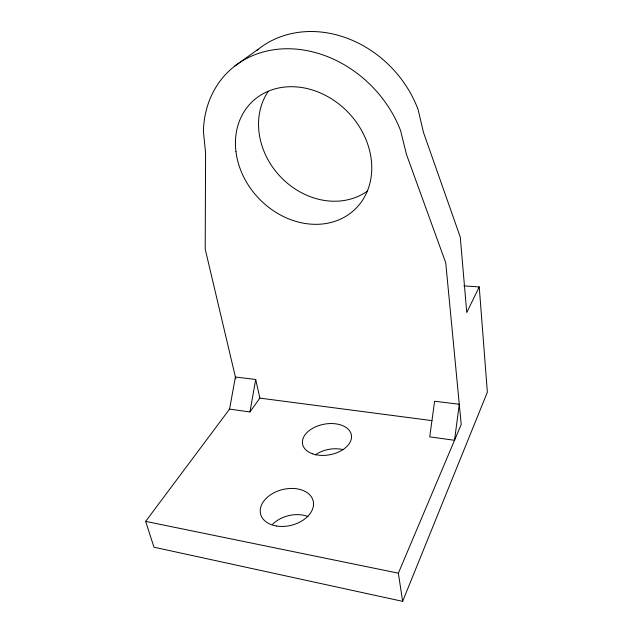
<?xml version="1.0" encoding="UTF-8"?>
<svg xmlns="http://www.w3.org/2000/svg" width="633" height="633" viewBox="0 0 633 633"><rect width="100%" height="100%" fill="white"/><g stroke="black" fill="none" stroke-linecap="round" stroke-linejoin="round"><path stroke-width="0.95" d="M229.557 409.124L249.94 411.948L255.7 379.484L235.405 377.015L229.557 409.124L145.645 521.386L153.969 547.197L402.635 601.35L487.355 392.231L479.244 286.915L463.878 285.887M402.635 601.35L398.363 573.174L461.22 424.45L445.743 262.822L406.473 154.436L400.61 130.651A111.78 93.32 46.6 0 0 287.176 48.749A111.78 93.32 46.6 0 0 203.407 131.435L205.59 152.98L205.203 249.078L235.84 378.858M479.244 286.915L466.75 312.504L460.278 237.114L423.501 132.479L418.096 109.564A106.89 91.326 47.5 0 0 258.921 48.741L234.677 66.164M249.94 411.948L259.862 398.11L255.7 379.484M259.862 398.11L431.951 420.621M145.645 521.386L398.363 573.174M272.641 524.235A26.61 18.729 -14.3 0 1 308.057 516.575M315.353 454.882A24.418 15.872 -10.5 0 1 343.205 449.667M256.666 50.569A106.89 91.326 47.5 0 1 258.161 49.334M367.441 191.063A71.157 60.705 47.4 0 1 281.891 178.205A71.157 60.705 47.4 0 1 268.131 91.532M459.281 404.258L454.526 440.291L429.72 436.849L434.618 401.251L459.281 404.258M276.581 526.031A27.1 18.397 -14 0 0 313.327 501.605A27.1 18.397 -14 0 0 270.71 494.69A27.1 18.397 -14 0 0 276.581 526.031M312.615 453.829A24.829 15.548 -10.5 0 0 351.418 438.313A24.829 15.548 -10.5 0 0 316.832 426.294A24.829 15.548 -10.5 0 0 312.615 453.829M235.959 151.659A74.393 62.018 46.5 0 0 344.748 216.945A74.393 62.018 46.5 0 0 330.062 97.941A74.393 62.018 46.5 0 0 235.959 151.659"/></g></svg>
